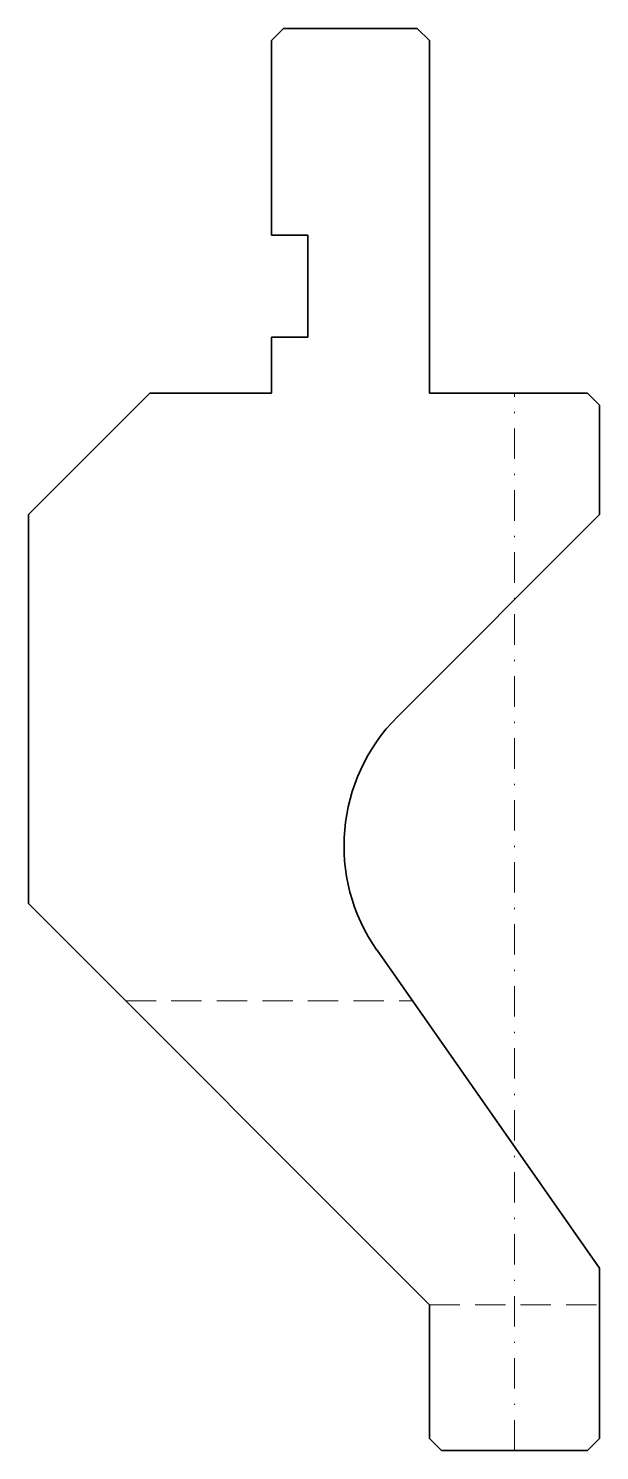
# Model space of a CAD drawing. Header units: millimetres. Extents: x -40 to 7, y 0 to 117.
import ezdxf

# ---------------------------------------------------------------- set-up
doc = ezdxf.new("R2010")
doc.units = ezdxf.units.MM
doc.header["$LTSCALE"] = 5
for name, pattern in [('AUSGEZOGEN', [0]), ('DASHDOT', [1, 0.5, -0.25, 0, -0.25]), ('DASHED', [0.75, 0.5, -0.25])]:
    doc.linetypes.add(name, pattern=pattern)
doc.layers.add('2', color=7, linetype='Continuous')

msp = doc.modelspace()

# ---------------------------------------------------------------- linework, layer by layer
at = {"layer": '2', "color": 7, "linetype": 'AUSGEZOGEN', "lineweight": 35}
for p, q in [((-20, 116), (-19, 117)), ((-19, 117), (-8, 117)), ((-8, 117), (-7, 116)), ((-20, 100), (-20, 116)), ((-7, 116), (-7, 87)), ((-17, 100), (-20, 100)), ((-17, 91.6), (-17, 100)), ((-20, 87), (-20, 91.6)), ((-20, 91.6), (-17, 91.6)), ((-40, 77), (-30, 87)), ((-30, 87), (-20, 87)), ((-7, 87), (6, 87)), ((6, 87), (7, 86)), ((7, 86), (7, 77)), ((-40, 45), (-40, 77)), ((7, 77), (-9.63, 60.37)), ((-7, 12), (-40, 45)), ((-11.31, 41.16), (7, 15)), ((7, 15), (7, 1)), ((-7, 1), (-7, 12)), ((-6, 0), (-7, 1)), ((6, 0), (-6, 0)), ((7, 1), (6, 0))]:
    msp.add_line(p, q, dxfattribs=at)
at = {"layer": '2', "color": 7, "linetype": 'DASHDOT', "lineweight": 18}
msp.add_line((0, 0), (0, 87), dxfattribs=at)
at = {"layer": '2', "color": 7, "linetype": 'DASHED', "lineweight": 18}
for p, q in [((-32, 37), (-8.4, 37)), ((-7, 12), (7, 12))]:
    msp.add_line(p, q, dxfattribs=at)
at = {"layer": '2', "color": 7, "linetype": 'AUSGEZOGEN', "lineweight": 35}
msp.add_arc((0.97, 49.76), 15, 135, 215, dxfattribs=at)

doc.saveas('drawing.dxf')
